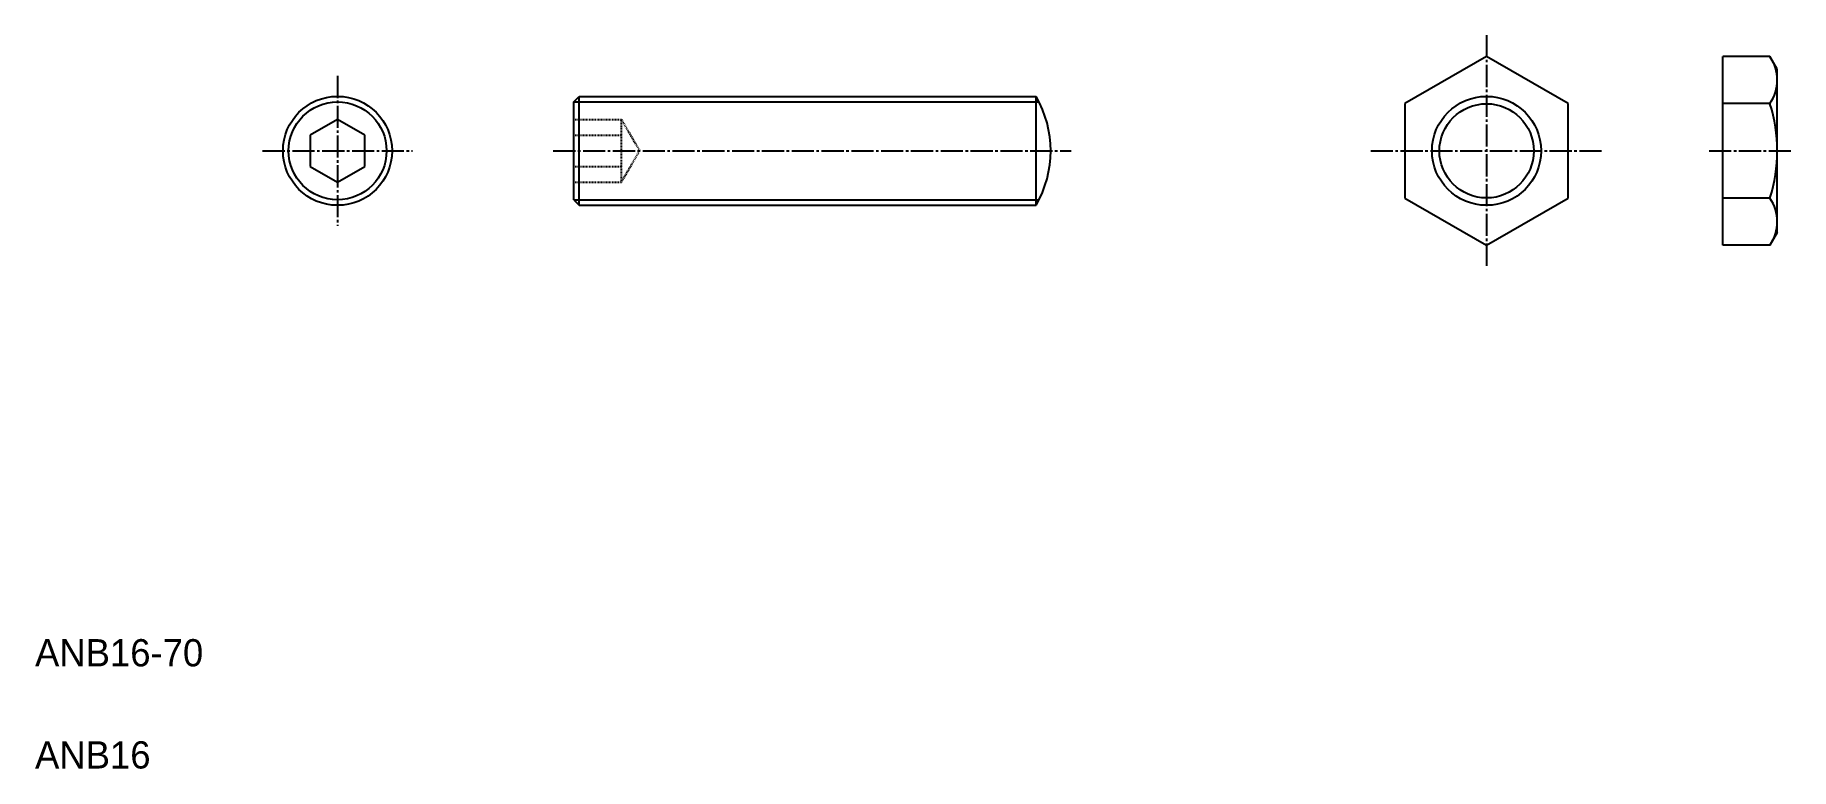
# Model space of a CAD drawing. Extents: x 10 to 268, y 10 to 118.
import ezdxf

# ---------------------------------------------------------------- set-up
doc = ezdxf.new("R2010")
doc.units = 0
doc.header["$LTSCALE"] = 0.25
doc.linetypes.add('CENTER', pattern=[17.5, 13, -1.5, 1.5, -1.5])
doc.linetypes.add('DASHED', pattern=[0.75, 0.5, -0.25])
doc.layers.get('0').update_dxf_attribs({"linetype": 'CONTINUOUS'})
doc.layers.add('CENTER', color=1, linetype='CENTER')

msp = doc.modelspace()

# ---------------------------------------------------------------- linework, layer by layer
at = {"color": 7, "linetype": 'CONTINUOUS'}
for p, q in [((223, 114.55), (211, 107.63)), ((235, 107.63), (223, 114.55)), ((257.66, 86.84), (257.66, 114.55)), ((264.59, 114.55), (257.66, 114.55)), ((265.66, 88.7), (265.66, 112.7)), ((89.04, 107.89), (89.86, 108.7)), ((89.86, 108.7), (156.9, 108.7)), ((89.86, 92.7), (89.86, 108.7)), ((156.9, 92.7), (156.9, 108.7)), ((89.04, 93.51), (89.04, 107.89)), ((211, 107.63), (211, 93.77)), ((235, 93.77), (235, 107.63)), ((264.59, 107.63), (257.66, 107.63)), ((54.39, 105.32), (50.39, 103.01)), ((58.39, 103.01), (54.39, 105.32)), ((50.39, 103.01), (50.39, 98.39)), ((58.39, 98.39), (58.39, 103.01)), ((50.39, 98.39), (54.39, 96.08)), ((54.39, 96.08), (58.39, 98.39)), ((89.04, 93.51), (89.86, 92.7)), ((211, 93.77), (223, 86.84)), ((223, 86.84), (235, 93.77)), ((264.59, 93.77), (257.66, 93.77)), ((89.86, 92.7), (156.9, 92.7)), ((264.59, 86.84), (257.66, 86.84))]:
    msp.add_line(p, q, dxfattribs=at)
for p, q in [((265.66, 112.7), (264.59, 114.55)), ((106.62, 92.7), (106.62, 92.7)), ((123.38, 92.7), (123.38, 92.7)), ((265.66, 88.7), (264.59, 86.84))]:
    msp.add_line(p, q)
at = {"color": 3, "linetype": 'CONTINUOUS'}
for p, q in [((89.04, 107.89), (157.34, 107.89)), ((89.04, 93.51), (157.34, 93.51))]:
    msp.add_line(p, q, dxfattribs=at)
at = {"color": 3, "linetype": 'DASHED'}
for p, q in [((89.04, 105.32), (96.04, 105.32)), ((96.04, 105.32), (98.71, 100.7)), ((96.04, 96.08), (96.04, 105.32)), ((89.04, 103.01), (96.04, 103.01)), ((96.04, 96.08), (98.71, 100.7)), ((89.04, 98.39), (96.04, 98.39)), ((89.04, 96.08), (96.04, 96.08))]:
    msp.add_line(p, q, dxfattribs=at)
at = {"color": 7, "linetype": 'CONTINUOUS'}
for centre, radius in [((54.39, 100.7), 8), ((223, 100.7), 6.92)]:
    msp.add_circle(centre, radius, dxfattribs=at)
at = {"color": 3, "linetype": 'CONTINUOUS'}
for centre, radius in [((223, 100.7), 8), ((54.39, 100.7), 7.19)]:
    msp.add_circle(centre, radius, dxfattribs=at)
for centre, radius, start, end in [((259.52, 111.09), 6.13, 325.6158, 34.3842), ((242.73, 100.7), 22.93, 342.4121, 17.5879), ((259.52, 90.31), 6.13, 325.6158, 34.3842)]:
    msp.add_arc(centre, radius, start, end)
at = {"color": 7, "linetype": 'CONTINUOUS'}
msp.add_arc((143.04, 100.7), 16, 330, 30, dxfattribs=at)
at = {"layer": 'CENTER', "color": 1, "linetype": 'CENTER'}
for p, q in [((223, 117.7), (223, 83.7)), ((54.39, 111.7), (54.39, 89.7)), ((43.39, 100.7), (65.39, 100.7)), ((86.04, 100.7), (162.04, 100.7)), ((206, 100.7), (240, 100.7)), ((255.66, 100.7), (267.66, 100.7))]:
    msp.add_line(p, q, dxfattribs=at)

# ---------------------------------------------------------------- texts
for s, p in [('ANB16-70', (10, 25)), ('ANB16', (10, 10))]:
    msp.add_text(s, height=4).set_placement(p)

doc.saveas('drawing.dxf')
